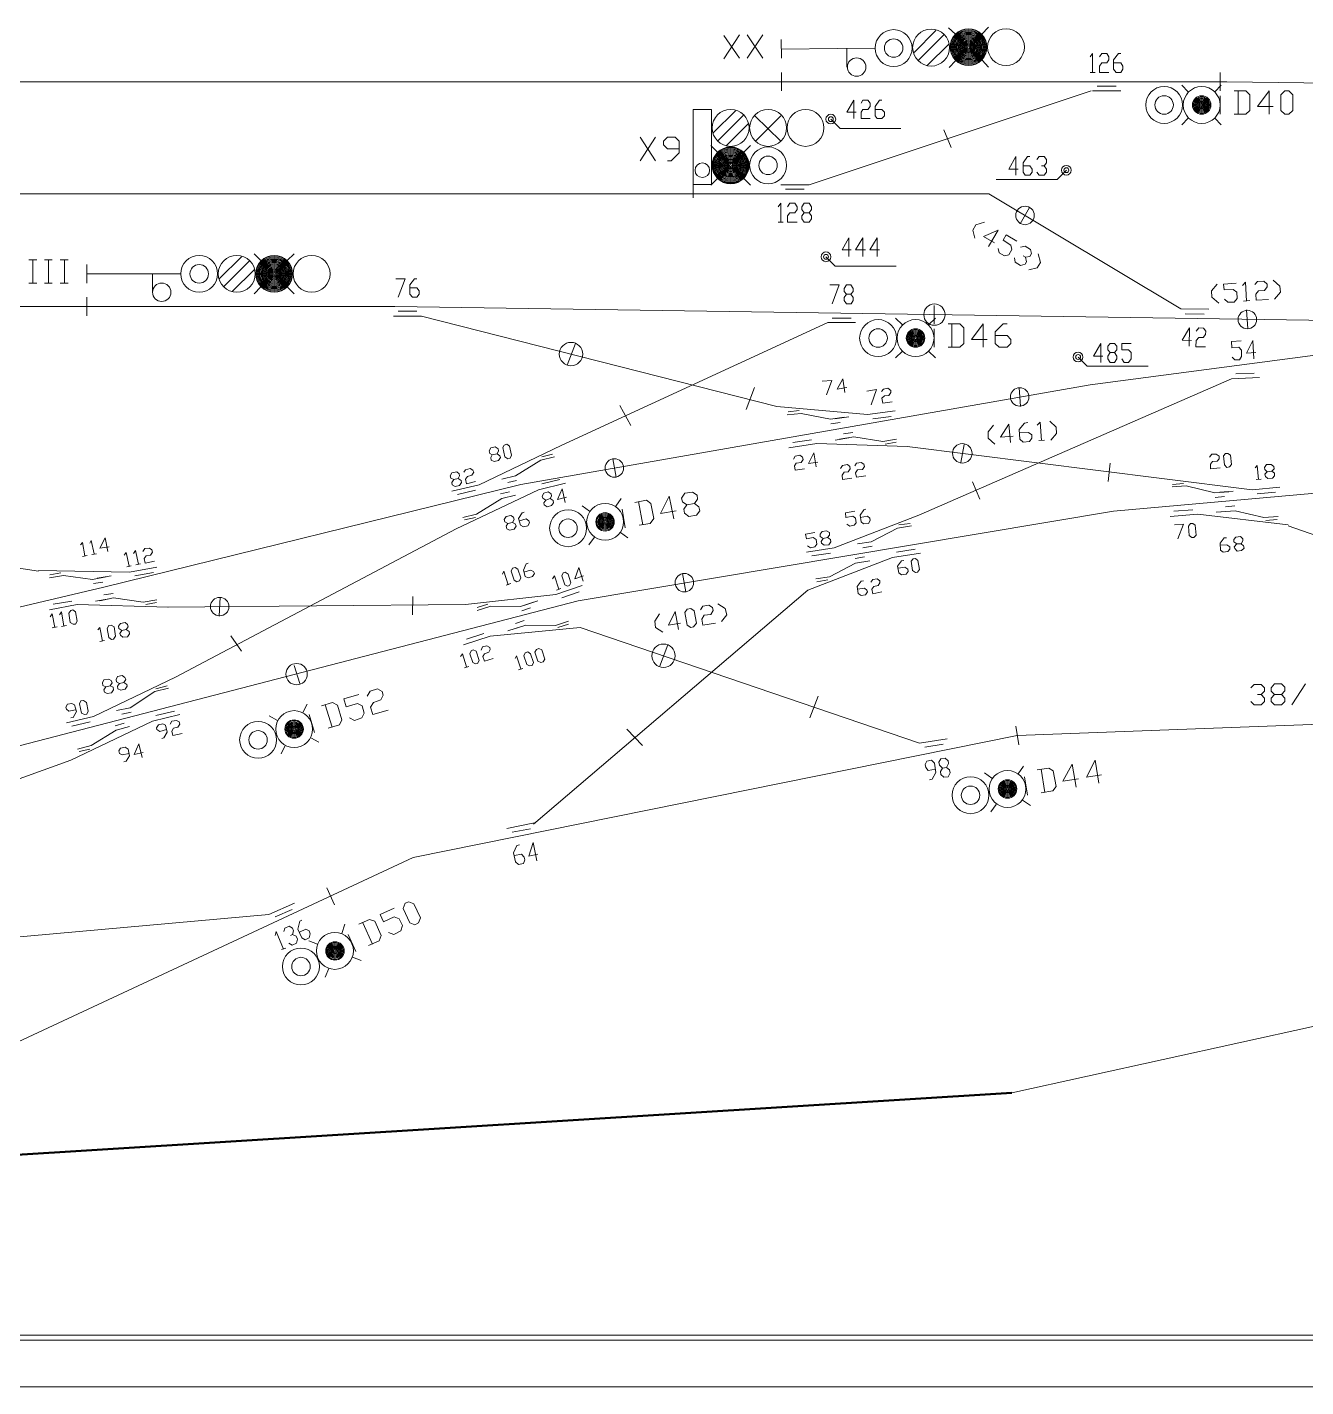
# Model space of a CAD drawing. Header units: millimetres. Extents: x 18 to 1853, y 466 to 763.
# Drawn here: x 994.3 to 1130.8, y 466.2 to 611.5 of the extents above; entities that cross this region are included whole.
import ezdxf

# ---------------------------------------------------------------- set-up
doc = ezdxf.new("R2010")
doc.units = ezdxf.units.MM
doc.header["$MEASUREMENT"] = 0
doc.layers.add('1', color=7, linetype='Continuous')

msp = doc.modelspace()

# ---------------------------------------------------------------- linework, layer by layer
at = {"color": 7, "lineweight": 50}
msp.add_line((1099.42, 497.59), (876.71, 483.73), dxfattribs=at)
at = {"color": 255, "linetype": 'Continuous', "lineweight": 0}
msp.add_line((18.35, 466.19), (1852.6, 466.19), dxfattribs=at)
for points in [[(1068.65, 608.07), (1070.31, 610.62)], [(1068.65, 610.57), (1070.31, 608.13)], [(1071.14, 608.13), (1072.81, 610.62)], [(1071.14, 610.62), (1072.81, 608.13)], [(1074.78, 610.15), (1074.83, 608.13)], [(1093.39, 610.72), (1092.66, 611.4)], [(1096.2, 610.72), (1096.92, 611.45)], [(1074.78, 609.11), (1080.81, 609.16)], [(1080.81, 609.16), (1084.81, 609.22)], [(1081.8, 609.22), (1081.8, 607.19)], [(1092.71, 607.14), (1093.39, 607.87)], [(1096.92, 607.19), (1096.25, 607.92)], [(1107.79, 608.28), (1108.04, 608.65), (1108.04, 606.62)], [(1108.77, 608.28), (1109.03, 608.65), (1109.55, 608.65), (1109.76, 608.28), (1109.76, 607.97), (1109.55, 607.66), (1109.03, 607.66), (1108.77, 607.29), (1108.77, 606.62), (1109.76, 606.62)], [(1110.28, 607.66), (1111.06, 607.66), (1111.27, 607.29), (1111.27, 606.98), (1111.06, 606.62), (1110.54, 606.62), (1110.28, 606.98), (1110.28, 607.97), (1110.8, 608.65), (1111.06, 608.65)], [(1074.83, 606.62), (1074.83, 604.64)], [(1107.79, 606.62), (1108.3, 606.62)], [(1121.66, 606.62), (1121.66, 606.62)], [(1121.66, 604.64), (1121.66, 606.62)], [(1041.73, 605.63), (1041.73, 605.63)], [(1074.83, 604.64), (1074.83, 604.64)], [(1107.89, 604.64), (1077.75, 594.61)], [(1108.04, 604.64), (1111.06, 604.64)], [(1117.56, 605.27), (1118.23, 604.54)], [(1121.77, 605.27), (1121.09, 604.54)], [(1123.17, 602.15), (1124.42, 602.15), (1124.83, 602.56), (1124.83, 604.23), (1124.42, 604.64), (1123.17, 604.64)], [(1123.58, 604.64), (1123.58, 602.15)], [(1127.33, 602.98), (1125.66, 602.98), (1126.91, 604.64), (1126.91, 602.15)], [(1128.57, 602.15), (1128.16, 602.56), (1128.16, 604.23), (1128.57, 604.64), (1128.99, 604.64), (1129.41, 604.23), (1129.41, 602.56), (1128.99, 602.15), (1128.57, 602.15)], [(1082.79, 602.36), (1081.8, 602.36), (1082.53, 603.66), (1082.53, 601.68)], [(1083.31, 603.34), (1083.51, 603.66), (1084.03, 603.66), (1084.29, 603.34), (1084.29, 602.98), (1084.03, 602.67), (1083.51, 602.67), (1083.31, 602.36), (1083.31, 601.68), (1084.29, 601.68)], [(1084.81, 602.67), (1085.54, 602.67), (1085.8, 602.36), (1085.8, 601.99), (1085.54, 601.68), (1085.02, 601.68), (1084.81, 601.99), (1084.81, 602.98), (1085.28, 603.66), (1085.54, 603.66)], [(1121.66, 604.12), (1121.66, 604.12)], [(1121.66, 602.15), (1121.66, 604.12)], [(1065.38, 594.66), (1065.38, 602.67)], [(1065.38, 602.67), (1067.35, 602.67)], [(1067.35, 602.67), (1067.35, 594.66)], [(1074.73, 599.29), (1071.98, 601.99)], [(1072.03, 599.29), (1074.73, 601.99)], [(1080.08, 601.63), (1081.07, 600.64)], [(1118.23, 601.73), (1117.56, 601.01)], [(1121.09, 601.73), (1121.77, 601.01)], [(1081.07, 600.64), (1087.57, 600.64)], [(1092.14, 600.49), (1092.92, 598.61)], [(1059.71, 597.16), (1061.37, 599.71)], [(1059.71, 599.71), (1061.37, 597.16)], [(1062.62, 597.16), (1063.04, 597.16), (1063.87, 598.04), (1063.87, 599.29), (1063.45, 599.71), (1062.62, 599.71), (1062.21, 599.29), (1062.21, 598.87), (1062.62, 598.46), (1063.87, 598.46)], [(1067.97, 598.09), (1067.25, 598.82)], [(1070.78, 598.09), (1071.51, 598.82)], [(1100.09, 596.28), (1099.11, 596.28), (1099.83, 597.63), (1099.83, 595.65)], [(1100.61, 596.64), (1101.34, 596.64), (1101.6, 596.28), (1101.6, 595.96), (1101.34, 595.65), (1100.82, 595.65), (1100.61, 595.96), (1100.61, 596.95), (1101.08, 597.63), (1101.34, 597.63)], [(1102.07, 597.32), (1102.33, 597.63), (1102.85, 597.63), (1103.11, 597.32), (1103.11, 596.95), (1102.85, 596.64), (1102.59, 596.64)], [(1102.85, 596.64), (1103.11, 596.28), (1103.11, 595.96), (1102.85, 595.65), (1102.33, 595.65), (1102.07, 595.96)], [(1105.24, 596.17), (1104.25, 595.18)], [(1065.38, 595.18), (1065.38, 593.21)], [(1067.35, 594.66), (1065.38, 594.66)], [(1067.25, 594.56), (1067.97, 595.29)], [(1071.51, 594.56), (1070.78, 595.29)], [(1077.75, 594.61), (1074.73, 594.61)], [(1104.25, 595.18), (1097.75, 595.18)], [(753.7, 593.63), (1096.97, 593.63)], [(1065.38, 593.21), (1065.38, 593.21)], [(1117.45, 581.36), (1096.97, 593.63)], [(1074.47, 592.27), (1074.73, 592.64), (1074.73, 590.61)], [(1075.46, 592.27), (1075.72, 592.64), (1076.24, 592.64), (1076.5, 592.27), (1076.5, 591.96), (1076.24, 591.6), (1075.72, 591.6), (1075.46, 591.29), (1075.46, 590.61), (1076.5, 590.61)], [(1077.23, 590.61), (1076.97, 590.97), (1076.97, 591.29), (1077.23, 591.6), (1077.75, 591.6), (1078.01, 591.96), (1078.01, 592.27), (1077.75, 592.64), (1077.23, 592.64), (1076.97, 592.27), (1076.97, 591.96), (1077.23, 591.6)], [(1077.75, 591.6), (1078.01, 591.29), (1078.01, 590.97), (1077.75, 590.61), (1077.23, 590.61)], [(1101.29, 592.17), (1100.3, 590.45)], [(1074.47, 590.61), (1074.99, 590.61)], [(1096.51, 590.61), (1095.57, 590.35), (1095.26, 589.78), (1095.47, 588.9)], [(1097.55, 588.43), (1096.4, 589.1), (1097.96, 589.78), (1096.92, 588.01)], [(1082.27, 587.65), (1081.28, 587.65), (1082.01, 588.95), (1082.01, 586.97)], [(1083.77, 587.65), (1082.73, 587.65), (1083.51, 588.95), (1083.51, 586.97)], [(1085.28, 587.65), (1084.24, 587.65), (1085.02, 588.95), (1085.02, 586.97)], [(1097.96, 587.8), (1098.07, 587.34), (1098.64, 587.02), (1099.11, 587.13), (1099.42, 587.7), (1099.31, 588.17), (1098.48, 588.69), (1098.79, 589.26), (1099.94, 588.58)], [(1019.22, 586.51), (1018.5, 587.23)], [(1022.03, 586.51), (1022.76, 587.23)], [(1079.56, 586.92), (1080.55, 585.93)], [(1100.87, 586.87), (1100.98, 586.4), (1100.82, 586.14), (1100.35, 585.99), (1099.78, 586.35), (1099.68, 586.82)], [(1100.35, 587.96), (1100.82, 588.06), (1101.39, 587.7), (1101.5, 587.28), (1101.34, 586.97), (1100.87, 586.87), (1100.61, 587.02)], [(1102.22, 587.23), (1102.48, 586.3), (1102.12, 585.73), (1101.24, 585.52)], [(994.43, 586.61), (995.27, 586.61)], [(994.85, 586.61), (994.85, 584.11)], [(996.1, 586.61), (996.93, 586.61)], [(996.51, 586.61), (996.51, 584.11)], [(997.76, 586.61), (998.64, 586.61)], [(998.23, 586.61), (998.23, 584.11)], [(1000.62, 586.09), (1000.62, 584.11)], [(1080.55, 585.93), (1087.05, 585.93)], [(994.43, 584.11), (995.27, 584.11)], [(996.1, 584.11), (996.93, 584.11)], [(997.76, 584.11), (998.64, 584.11)], [(1000.62, 585.1), (1006.6, 585.1)], [(1006.6, 585.1), (1010.6, 585.1)], [(1007.63, 585.1), (1007.63, 583.13)], [(1033.62, 584.58), (1034.61, 584.58), (1033.88, 582.61)], [(1035.13, 583.59), (1035.86, 583.59), (1036.12, 583.28), (1036.12, 582.92), (1035.86, 582.61), (1035.39, 582.61), (1035.13, 582.92), (1035.13, 583.91), (1035.6, 584.58), (1035.86, 584.58)], [(1121.35, 584.01), (1120.73, 583.28), (1120.78, 582.61), (1121.51, 581.98)], [(1122.13, 582.4), (1122.49, 582.09), (1123.17, 582.09), (1123.48, 582.45), (1123.43, 583.13), (1123.06, 583.44), (1122.08, 583.39), (1122.03, 584.01), (1123.38, 584.11)], [(1124.05, 583.85), (1124.36, 584.22), (1124.47, 582.19)], [(1125.35, 583.96), (1125.66, 584.27), (1126.34, 584.32), (1126.7, 584.01), (1126.7, 583.7), (1126.39, 583.33), (1125.77, 583.28), (1125.46, 582.92), (1125.51, 582.3), (1126.81, 582.35)], [(1127.33, 584.43), (1128.05, 583.8), (1128.11, 583.13), (1127.48, 582.4)], [(1000.62, 582.61), (1000.62, 580.63)], [(1018.5, 582.97), (1019.22, 583.7)], [(1022.76, 582.97), (1022.03, 583.7)], [(1079.98, 583.91), (1080.97, 583.91), (1080.24, 581.88)], [(1081.75, 581.88), (1081.49, 582.24), (1081.49, 582.56), (1081.75, 582.92), (1082.21, 582.92), (1082.47, 583.23), (1082.47, 583.54), (1082.21, 583.91), (1081.75, 583.91), (1081.49, 583.54), (1081.49, 583.23), (1081.75, 582.92)], [(1082.21, 582.92), (1082.47, 582.56), (1082.47, 582.24), (1082.27, 581.88), (1081.75, 581.88)], [(1033.52, 581.62), (1000.62, 581.62)], [(1150.19, 579.85), (1033.52, 581.62)], [(1091.1, 581.72), (1091.1, 581.72)], [(1091.1, 579.75), (1091.1, 581.72)], [(1120.47, 581.31), (1117.45, 581.36)], [(1124.16, 582.19), (1124.83, 582.24)], [(1124.47, 581.26), (1124.62, 579.23)], [(1000.62, 580.63), (1000.62, 580.63)], [(1033.36, 580.58), (1036.38, 580.58)], [(1074.32, 570.91), (1036.38, 580.58)], [(1079.77, 579.9), (1051.29, 566.76)], [(1079.77, 579.9), (1082.73, 579.9)], [(1087, 580.37), (1087.72, 579.64)], [(1091.26, 580.37), (1090.53, 579.64)], [(1092.61, 577.25), (1093.86, 577.25), (1094.27, 577.67), (1094.27, 579.33), (1093.86, 579.75), (1092.61, 579.75)], [(1093.02, 579.75), (1093.02, 577.25)], [(1096.77, 578.09), (1095.1, 578.09), (1096.35, 579.75), (1096.35, 577.25)], [(1097.65, 578.5), (1098.9, 578.5), (1099.31, 578.09), (1099.31, 577.67), (1098.9, 577.25), (1098.07, 577.25), (1097.65, 577.67), (1097.65, 578.92), (1098.48, 579.75), (1098.9, 579.75)], [(1091.1, 579.23), (1091.1, 579.23)], [(1091.1, 577.25), (1091.1, 579.23)], [(1118.6, 577.98), (1117.61, 578.03), (1118.39, 579.33), (1118.34, 577.36)], [(1119.11, 578.97), (1119.37, 579.33), (1119.89, 579.28), (1120.15, 578.97), (1120.1, 578.61), (1119.84, 578.29), (1119.37, 578.29), (1119.11, 577.98), (1119.06, 577.31), (1120.1, 577.31)], [(1051.92, 575.33), (1052.8, 577.67)], [(1087.72, 576.84), (1087, 576.11)], [(1090.53, 576.84), (1091.26, 576.11)], [(1109.14, 576.32), (1108.15, 576.32), (1108.93, 577.67), (1108.93, 575.64)], [(1109.92, 575.64), (1109.66, 576.01), (1109.66, 576.32), (1109.92, 576.68), (1110.38, 576.68), (1110.64, 576.99), (1110.64, 577.36), (1110.38, 577.67), (1109.92, 577.67), (1109.66, 577.36), (1109.66, 576.99), (1109.92, 576.68)], [(1111.16, 576.01), (1111.42, 575.64), (1111.89, 575.64), (1112.15, 576.01), (1112.15, 576.68), (1111.89, 576.99), (1111.16, 576.99), (1111.16, 577.67), (1112.15, 577.67)], [(1122.96, 576.21), (1123.22, 575.9), (1123.74, 575.9), (1123.95, 576.27), (1123.95, 576.94), (1123.64, 577.25), (1122.91, 577.2), (1122.86, 577.88), (1123.9, 577.93)], [(1125.46, 576.68), (1124.47, 576.63), (1125.14, 577.98), (1125.25, 576.01)], [(1106.49, 576.21), (1107.47, 575.23)], [(1110.38, 576.68), (1110.64, 576.32), (1110.64, 576.01), (1110.38, 575.64), (1109.92, 575.64)], [(1081.8, 572.94), (1080.76, 572.78), (1081.38, 573.88), (1081.59, 572.42)], [(1089.49, 559.32), (1122.86, 573.88)], [(1107.47, 575.23), (1113.97, 575.23)], [(1122.86, 573.88), (1125.87, 574.03)], [(1071.04, 570.6), (1071.92, 572.94)], [(1079.15, 573.62), (1080.19, 573.72), (1079.62, 572.16)], [(1083.93, 572.58), (1084.97, 572.73), (1084.4, 571.12)], [(1085.49, 572.52), (1085.7, 572.78), (1086.16, 572.89), (1086.48, 572.63), (1086.48, 572.42), (1086.27, 572.11), (1085.8, 572.06), (1085.54, 571.8), (1085.64, 571.28), (1086.63, 571.43)], [(1100.2, 572.94), (1100.35, 570.91)], [(1057.53, 571.02), (1058.72, 568.89)], [(1074.32, 570.91), (1083.98, 570.08)], [(1076.91, 570.19), (1075.41, 570.03)], [(1080.03, 569.56), (1076.91, 570.19)], [(1081.49, 569.77), (1080.03, 569.56)], [(1080.5, 569.61), (1082.01, 569.82)], [(1083.98, 570.08), (1086.94, 570.45)], [(1097.44, 568.94), (1096.87, 568.21), (1096.87, 567.54), (1097.6, 566.91)], [(1099.57, 567.74), (1098.22, 567.64), (1099.11, 569.04), (1099.26, 567.07)], [(1100.2, 568.11), (1101.18, 568.16), (1101.55, 567.9), (1101.55, 567.54), (1101.29, 567.17), (1100.61, 567.12), (1100.25, 567.43), (1100.2, 568.47), (1100.77, 569.15), (1101.13, 569.2)], [(1102.12, 568.94), (1102.43, 569.25), (1102.59, 567.28)], [(1103.47, 569.35), (1104.15, 568.73), (1104.2, 568.05), (1103.58, 567.33)], [(943.14, 521.64), (1053.11, 550.18), (1110.28, 559.74), (1191.38, 566.96)], [(1051.29, 566.76), (1042.51, 562.55)], [(1044.12, 565.04), (1043.81, 565.2), (1043.76, 565.46), (1043.91, 565.77), (1044.43, 565.87), (1044.59, 566.18), (1044.54, 566.39), (1044.22, 566.6), (1043.76, 566.5), (1043.6, 566.18), (1043.65, 565.92), (1043.91, 565.77)], [(1045.57, 565.35), (1045.26, 565.56), (1045.05, 566.55), (1045.21, 566.81), (1045.47, 566.91), (1045.78, 566.7), (1045.99, 565.72), (1045.83, 565.4), (1045.57, 565.35)], [(1078.58, 566.96), (1075.61, 566.5)], [(1088.24, 566.65), (1078.58, 566.96)], [(1082.01, 567.59), (1080.55, 567.33)], [(1081.02, 567.43), (1082.53, 567.69)], [(1082.53, 567.69), (1085.64, 567.17)], [(1085.64, 567.17), (1087.1, 567.43)], [(1088.24, 566.65), (1115.42, 563.22)], [(1094.32, 566.86), (1093.96, 564.94)], [(1102.28, 567.28), (1102.9, 567.33)], [(1044.43, 565.87), (1044.74, 565.66), (1044.79, 565.46), (1044.59, 565.14), (1044.12, 565.04)], [(1046.41, 563.53), (1049.11, 565.2)], [(1049.11, 565.2), (1050.56, 565.56)], [(1056.8, 565.35), (1056.8, 565.35)], [(1057.16, 563.38), (1056.8, 565.35)], [(1076.08, 565.3), (1076.29, 565.61), (1076.76, 565.72), (1077.07, 565.51), (1077.12, 565.25), (1076.91, 564.94), (1076.39, 564.88), (1076.19, 564.57), (1076.29, 564.11), (1077.28, 564.26)], [(1078.68, 564.99), (1077.69, 564.83), (1078.26, 565.98), (1078.52, 564.47)], [(1120.52, 565.51), (1120.78, 565.82), (1121.25, 565.82), (1121.56, 565.61), (1121.56, 565.35), (1121.35, 565.09), (1120.83, 565.04), (1120.62, 564.78), (1120.62, 564.26), (1121.66, 564.36)], [(1122.39, 564.42), (1122.13, 564.68), (1122.03, 565.66), (1122.23, 565.92), (1122.49, 565.92), (1122.75, 565.72), (1122.86, 564.73), (1122.65, 564.47), (1122.39, 564.42)], [(1039.96, 562.39), (1039.65, 562.55), (1039.6, 562.81), (1039.81, 563.12), (1040.27, 563.22), (1040.43, 563.53), (1040.38, 563.74), (1040.12, 563.95), (1039.6, 563.85), (1039.44, 563.53), (1039.49, 563.27), (1039.81, 563.12)], [(1040.9, 563.9), (1041.05, 564.16), (1041.57, 564.31), (1041.83, 564.11), (1041.94, 563.9), (1041.73, 563.59), (1041.26, 563.43), (1041.05, 563.17), (1041.16, 562.65), (1042.14, 562.91)], [(1081.12, 564.31), (1081.33, 564.62), (1081.85, 564.73), (1082.11, 564.52), (1082.16, 564.26), (1081.95, 563.95), (1081.49, 563.9), (1081.28, 563.59), (1081.33, 563.12), (1082.32, 563.27)], [(1082.63, 564.57), (1082.84, 564.88), (1083.31, 564.94), (1083.62, 564.78), (1083.67, 564.52), (1083.46, 564.21), (1082.94, 564.16), (1082.73, 563.85), (1082.84, 563.38), (1083.83, 563.53)], [(1109.92, 564.88), (1109.71, 562.91)], [(1125.4, 564.36), (1125.61, 564.62), (1125.77, 563.12)], [(1126.75, 563.22), (1126.49, 563.43), (1126.44, 563.69), (1126.7, 563.95), (1127.17, 564), (1127.43, 564.26), (1127.38, 564.52), (1127.12, 564.73), (1126.6, 564.73), (1126.39, 564.42), (1126.44, 564.21), (1126.7, 563.95)], [(1127.17, 564), (1127.48, 563.79), (1127.48, 563.53), (1127.27, 563.27), (1126.75, 563.22)], [(1042.51, 562.55), (1039.6, 561.87)], [(1040.27, 563.22), (1040.59, 563.01), (1040.64, 562.81), (1040.43, 562.49), (1039.96, 562.39)], [(1044.95, 563.17), (1046.41, 563.53)], [(1048.85, 562.03), (1051.76, 562.75)], [(1095.21, 562.86), (1095.99, 561.04)], [(1115.42, 563.22), (1125.09, 562.03)], [(1118.02, 562.44), (1116.52, 562.34)], [(1121.09, 561.71), (1118.02, 562.44)], [(1125.09, 562.03), (1128.05, 562.29)], [(1125.51, 563.12), (1126.03, 563.17)], [(1040.07, 557.87), (1048.85, 562.03)], [(1044.95, 561.09), (1042.25, 559.43)], [(1046.41, 561.45), (1044.95, 561.09)], [(1049.78, 560.21), (1049.47, 560.42), (1049.42, 560.62), (1049.63, 560.93), (1050.1, 561.09), (1050.25, 561.35), (1050.2, 561.61), (1049.89, 561.82), (1049.42, 561.66), (1049.26, 561.35), (1049.32, 561.14), (1049.63, 560.93)], [(1050.1, 561.09), (1050.41, 560.88), (1050.46, 560.62), (1050.25, 560.36), (1049.78, 560.21)], [(1051.86, 561.25), (1050.88, 560.99), (1051.4, 562.13), (1051.71, 560.67)], [(1057.68, 561.09), (1057.11, 560.26)], [(1059.61, 558.23), (1060.8, 558.44), (1061.17, 558.96), (1060.85, 560.57), (1060.39, 560.93), (1059.14, 560.67)], [(1059.55, 560.78), (1060.02, 558.28)], [(1063.56, 559.79), (1061.89, 559.48), (1062.83, 561.35), (1063.3, 558.91)], [(1064.91, 559.17), (1064.44, 559.53), (1064.39, 559.95), (1064.7, 560.42), (1065.53, 560.57), (1065.84, 561.04), (1065.79, 561.45), (1065.32, 561.77), (1064.49, 561.66), (1064.13, 561.14), (1064.23, 560.73), (1064.7, 560.42)], [(1122.6, 561.82), (1121.09, 561.71)], [(1121.61, 561.77), (1123.06, 561.87)], [(1042.25, 559.43), (1040.79, 559.06)], [(1045.78, 557.71), (1045.47, 557.87), (1045.42, 558.13), (1045.57, 558.44), (1046.09, 558.54), (1046.25, 558.86), (1046.2, 559.12), (1045.89, 559.27), (1045.42, 559.17), (1045.21, 558.86), (1045.26, 558.6), (1045.57, 558.44)], [(1046.82, 558.7), (1047.55, 558.91), (1047.81, 558.7), (1047.91, 558.49), (1047.71, 558.18), (1047.24, 558.08), (1046.93, 558.23), (1046.72, 558.96), (1047.13, 559.58), (1047.34, 559.64)], [(1053.53, 560.31), (1054.31, 559.74)], [(1057.79, 559.95), (1057.79, 559.95)], [(1058.1, 557.97), (1057.79, 559.95)], [(1065.53, 560.57), (1066, 560.21), (1066.1, 559.79), (1065.74, 559.32), (1064.91, 559.17)], [(1089.49, 559.32), (1080.45, 555.84)], [(1081.8, 558.34), (1082.11, 558.13), (1082.58, 558.23), (1082.79, 558.49), (1082.73, 559.01), (1082.42, 559.22), (1081.7, 559.06), (1081.64, 559.58), (1082.63, 559.74)], [(1083.2, 559.06), (1083.98, 559.22), (1084.24, 559.01), (1084.29, 558.75), (1084.09, 558.44), (1083.57, 558.39), (1083.31, 558.6), (1083.2, 559.32), (1083.62, 559.9), (1083.83, 559.95)], [(1119.27, 559.43), (1116.31, 559.17)], [(1128.94, 558.28), (1119.27, 559.43)], [(1122.75, 559.74), (1121.25, 559.64)], [(1121.77, 559.69), (1123.27, 559.79)], [(1123.27, 559.79), (1126.34, 559.06)], [(1040.07, 557.87), (1010.08, 542.02)], [(1046.09, 558.54), (1046.35, 558.39), (1046.46, 558.13), (1046.25, 557.82), (1045.78, 557.71)], [(1084.4, 556.47), (1087.2, 557.92)], [(1087.2, 557.92), (1088.71, 558.18)], [(1116.78, 558.28), (1117.76, 558.34), (1117.14, 556.78)], [(1118.65, 556.93), (1118.34, 557.14), (1118.28, 558.13), (1118.49, 558.44), (1118.75, 558.44), (1119.01, 558.23), (1119.11, 557.19), (1118.86, 556.93), (1118.65, 556.93)], [(1126.34, 559.06), (1127.85, 559.17)], [(1128.94, 558.18), (1144.11, 552.88)], [(995.47, 553.35), (967.36, 557.61)], [(999.94, 556.15), (1000.15, 556.41), (1000.41, 554.96)], [(1000.93, 556.31), (1001.09, 556.62), (1001.4, 555.17)], [(1003.01, 555.95), (1002.02, 555.79), (1002.59, 556.88), (1002.85, 555.43)], [(1054.83, 556.98), (1054.25, 556.15)], [(1057.63, 557.45), (1058.41, 556.88)], [(1077.59, 556.05), (1077.9, 555.84), (1078.37, 555.95), (1078.58, 556.21), (1078.52, 556.72), (1078.21, 556.93), (1077.49, 556.78), (1077.38, 557.3), (1078.37, 557.45)], [(1079.36, 556.1), (1079.1, 556.31), (1079.04, 556.52), (1079.25, 556.83), (1079.72, 556.93), (1079.93, 557.19), (1079.93, 557.45), (1079.62, 557.66), (1079.15, 557.56), (1078.94, 557.3), (1078.94, 557.04), (1079.25, 556.83)], [(1079.72, 556.93), (1080.03, 556.72), (1080.08, 556.47), (1079.88, 556.15), (1079.36, 556.1)], [(1082.94, 556.26), (1084.4, 556.47)], [(1121.66, 556.1), (1122.39, 556.15), (1122.7, 555.95), (1122.7, 555.69), (1122.49, 555.43), (1121.97, 555.37), (1121.71, 555.58), (1121.66, 556.31), (1122.08, 556.88), (1122.34, 556.88)], [(1123.48, 555.48), (1123.22, 555.74), (1123.17, 555.95), (1123.43, 556.26), (1123.9, 556.26), (1124.1, 556.57), (1124.1, 556.78), (1123.84, 557.04), (1123.32, 556.98), (1123.12, 556.72), (1123.12, 556.47), (1123.43, 556.26)], [(1000.15, 554.91), (1000.67, 555.01)], [(1001.14, 555.11), (1001.66, 555.17)], [(1004.62, 555.06), (1004.83, 555.32), (1005.14, 553.87)], [(1005.61, 555.22), (1005.82, 555.53), (1006.13, 554.07)], [(1006.6, 555.43), (1006.8, 555.74), (1007.32, 555.79), (1007.58, 555.63), (1007.63, 555.37), (1007.43, 555.06), (1006.96, 554.96), (1006.75, 554.7), (1006.86, 554.18), (1007.84, 554.39)], [(1080.45, 555.84), (1077.49, 555.37)], [(1086.68, 554.8), (1089.65, 555.27)], [(1123.9, 556.26), (1124.16, 556.05), (1124.21, 555.79), (1123.95, 555.53), (1123.48, 555.48)], [(1004.88, 553.81), (1005.35, 553.92)], [(1005.19, 553.24), (1008.1, 553.76)], [(1005.87, 554.02), (1006.34, 554.13)], [(1046.56, 552.2), (1046.25, 552.36), (1045.94, 553.35), (1046.09, 553.66), (1046.35, 553.71), (1046.67, 553.55), (1046.98, 552.62), (1046.82, 552.31), (1046.56, 552.2)], [(1047.29, 553.24), (1048.02, 553.45), (1048.33, 553.29), (1048.43, 553.09), (1048.23, 552.78), (1047.76, 552.62), (1047.45, 552.78), (1047.24, 553.45), (1047.55, 554.13), (1047.76, 554.18)], [(1053.68, 552.83), (1052.75, 552.52), (1053.16, 553.71), (1053.63, 552.26)], [(1077.64, 551.32), (1086.68, 554.8)], [(1082.73, 554.18), (1079.93, 552.72)], [(1084.24, 554.44), (1082.73, 554.18)], [(1087.26, 553.66), (1087.98, 553.76), (1088.3, 553.55), (1088.35, 553.29), (1088.14, 553.03), (1087.62, 552.93), (1087.36, 553.14), (1087.2, 553.87), (1087.62, 554.44), (1087.88, 554.49)], [(1089.13, 553.19), (1088.82, 553.4), (1088.66, 554.39), (1088.87, 554.65), (1089.13, 554.7), (1089.39, 554.49), (1089.54, 553.5), (1089.33, 553.24), (1089.13, 553.19)], [(995.47, 553.4), (1005.19, 553.24)], [(998.12, 552.88), (996.62, 552.62)], [(1001.24, 552.46), (998.12, 552.88)], [(1002.7, 552.72), (1001.24, 552.46)], [(1001.71, 552.57), (1003.22, 552.83)], [(1045, 553.03), (1045.16, 553.35), (1045.63, 551.89)], [(1045.42, 551.84), (1045.89, 552)], [(1050.36, 552.52), (1050.56, 552.83), (1051.03, 551.42)], [(1051.97, 551.74), (1051.66, 551.89), (1051.34, 552.83), (1051.5, 553.14), (1051.71, 553.24), (1052.02, 553.03), (1052.33, 552.1), (1052.17, 551.79), (1051.97, 551.74)], [(1064.23, 553.09), (1064.6, 551.11)], [(1079.93, 552.72), (1078.47, 552.52)], [(1082.94, 551.42), (1083.67, 551.53), (1083.93, 551.32), (1083.98, 551.11), (1083.77, 550.8), (1083.31, 550.75), (1082.99, 550.96), (1082.89, 551.68), (1083.31, 552.26), (1083.57, 552.31)], [(1084.35, 552.15), (1084.55, 552.46), (1085.02, 552.52), (1085.33, 552.31), (1085.33, 552.1), (1085.13, 551.79), (1084.66, 551.68), (1084.45, 551.42), (1084.55, 550.9), (1085.54, 551.11)], [(1035.44, 550.64), (1035.39, 548.67)], [(1041.05, 549.76), (1050.72, 550.85)], [(1048.33, 526.32), (1077.64, 551.32)], [(1050.72, 550.85), (1053.53, 551.79)], [(1050.77, 551.32), (1051.24, 551.48)], [(999.58, 549.76), (996.62, 549.19)], [(999.16, 547.68), (998.85, 547.84), (998.7, 548.83), (998.9, 549.14), (999.11, 549.19), (999.42, 548.98), (999.58, 547.99), (999.42, 547.68), (999.16, 547.68)], [(1009.3, 549.5), (999.58, 549.76)], [(1003.01, 550.38), (1001.55, 550.12)], [(1002.02, 550.18), (1003.48, 550.49)], [(1003.48, 550.49), (1006.65, 550.02)], [(1006.65, 550.02), (1008.1, 550.28)], [(1009.25, 549.5), (1041.05, 549.76)], [(1014.86, 550.54), (1014.76, 548.51)], [(1043.76, 549.6), (1042.3, 549.14)], [(1046.93, 549.55), (1043.76, 549.6)], [(1048.33, 550.02), (1046.93, 549.55)], [(1047.39, 549.71), (1048.8, 550.18)], [(1065.12, 547.32), (1064.75, 547.58), (1064.49, 548.93), (1064.75, 549.29), (1065.12, 549.34), (1065.48, 549.09), (1065.74, 547.79), (1065.43, 547.37), (1065.12, 547.32)], [(1066.16, 549.19), (1066.42, 549.6), (1067.04, 549.71), (1067.45, 549.45), (1067.51, 549.14), (1067.25, 548.72), (1066.57, 548.62), (1066.31, 548.2), (1066.42, 547.58), (1067.77, 547.79)], [(1068.03, 549.86), (1068.81, 549.34), (1068.96, 548.67), (1068.39, 547.94)], [(996.72, 548.46), (996.93, 548.77), (997.19, 547.32)], [(997.71, 548.67), (997.92, 548.98), (998.18, 547.47)], [(1004.46, 546.28), (1004.2, 546.49), (1004.15, 546.69), (1004.36, 547.01), (1004.83, 547.11), (1005.04, 547.37), (1004.98, 547.63), (1004.72, 547.84), (1004.2, 547.73), (1004, 547.47), (1004.05, 547.21), (1004.36, 547.01)], [(1050.67, 547.53), (1052.07, 547.99)], [(1061.79, 548.77), (1061.27, 547.99), (1061.37, 547.32), (1062.15, 546.8)], [(1064.02, 547.79), (1062.73, 547.58), (1063.45, 549.03), (1063.82, 547.11)], [(996.93, 547.27), (997.45, 547.37)], [(997.92, 547.42), (998.44, 547.53)], [(1001.81, 547.06), (1002.02, 547.32), (1002.28, 545.86)], [(1003.27, 546.02), (1002.96, 546.23), (1002.8, 547.21), (1002.96, 547.53), (1003.22, 547.58), (1003.53, 547.37), (1003.68, 546.38), (1003.48, 546.07), (1003.27, 546.02)], [(1004.83, 547.11), (1005.14, 546.9), (1005.19, 546.64), (1004.98, 546.33), (1004.46, 546.28)], [(1016, 546.43), (1017.15, 544.77)], [(1043.7, 546.38), (1040.84, 545.45)], [(1053.32, 547.32), (1043.7, 546.38)], [(1047.03, 547.42), (1045.57, 546.95)], [(1046.04, 547.11), (1047.5, 547.58)], [(1047.5, 547.58), (1050.67, 547.53)], [(1053.32, 547.32), (1089.54, 534.95)], [(1002.02, 545.81), (1002.49, 545.91)], [(1042.14, 543.42), (1041.83, 543.58), (1041.52, 544.51), (1041.68, 544.82), (1041.88, 544.93), (1042.2, 544.77), (1042.51, 543.78), (1042.35, 543.47), (1042.14, 543.42)], [(1042.72, 544.88), (1042.87, 545.24), (1043.34, 545.34), (1043.65, 545.19), (1043.7, 544.98), (1043.55, 544.67), (1043.08, 544.51), (1042.92, 544.2), (1043.08, 543.73), (1044.02, 543.99)], [(1049.11, 543.58), (1048.8, 543.73), (1048.48, 544.67), (1048.64, 544.98), (1048.9, 545.08), (1049.21, 544.93), (1049.52, 543.94), (1049.37, 543.63), (1049.11, 543.58)], [(1061.79, 543.11), (1062.67, 545.45)], [(1040.53, 544.2), (1040.74, 544.51), (1041.16, 543.11)], [(1046.35, 543.99), (1046.51, 544.3), (1046.98, 542.9)], [(1047.91, 543.21), (1047.6, 543.37), (1047.29, 544.3), (1047.45, 544.62), (1047.71, 544.72), (1048.02, 544.51), (1048.33, 543.58), (1048.17, 543.26), (1047.91, 543.21)], [(1010.08, 542.02), (1001.35, 537.81)], [(1004.26, 540.61), (1003.94, 540.77), (1003.89, 541.03), (1004.1, 541.34), (1004.57, 541.45), (1004.78, 541.76), (1004.67, 541.96), (1004.41, 542.17), (1003.89, 542.07), (1003.74, 541.76), (1003.79, 541.5), (1004.1, 541.34)], [(1022.76, 543.26), (1022.76, 543.26)], [(1023.38, 541.34), (1022.76, 543.26)], [(1040.95, 543), (1041.42, 543.16)], [(1046.72, 542.8), (1047.19, 542.95)], [(1002.8, 540.25), (1002.49, 540.41), (1002.44, 540.67), (1002.65, 540.98), (1003.11, 541.08), (1003.32, 541.39), (1003.22, 541.65), (1002.96, 541.81), (1002.44, 541.71), (1002.28, 541.39), (1002.33, 541.13), (1002.65, 540.98)], [(1003.11, 541.08), (1003.43, 540.93), (1003.48, 540.67), (1003.27, 540.35), (1002.8, 540.25)], [(1004.57, 541.45), (1004.88, 541.24), (1004.93, 541.03), (1004.72, 540.72), (1004.26, 540.61)], [(1005.24, 538.74), (1007.89, 540.46)], [(1007.89, 540.46), (1009.35, 540.82)], [(1030.55, 539.99), (1030.87, 540.51), (1031.65, 540.77), (1032.17, 540.46), (1032.27, 540.09), (1032.01, 539.57), (1031.23, 539.31), (1030.92, 538.79), (1031.18, 538.02), (1032.79, 538.48)], [(1124.94, 540.87), (1125.3, 541.24), (1126.03, 541.24), (1126.39, 540.87), (1126.39, 540.51), (1126.03, 540.15), (1125.66, 540.15)], [(1127.48, 539.05), (1127.12, 539.42), (1127.12, 539.78), (1127.48, 540.15), (1128.21, 540.15), (1128.57, 540.56), (1128.57, 540.93), (1128.21, 541.29), (1127.48, 541.29), (1127.12, 540.87), (1127.12, 540.51), (1127.48, 540.15)], [(1129.3, 539.05), (1130.76, 541.29)], [(998.9, 537.65), (999.16, 537.7), (999.53, 538.33), (999.32, 539.05), (999.01, 539.21), (998.54, 539.11), (998.38, 538.79), (998.44, 538.59), (998.7, 538.38), (999.42, 538.53)], [(1000.36, 538.02), (1000.05, 538.17), (999.84, 539.16), (999.99, 539.47), (1000.25, 539.52), (1000.57, 539.31), (1000.77, 538.38), (1000.62, 538.07), (1000.36, 538.02)], [(1024.16, 539.11), (1023.69, 538.22)], [(1026.4, 536.56), (1027.59, 536.92), (1027.85, 537.44), (1027.38, 539), (1026.86, 539.31), (1025.67, 538.95)], [(1026.08, 539.05), (1026.81, 536.66)], [(1028.68, 537.65), (1029.2, 537.39), (1029.98, 537.65), (1030.24, 538.17), (1030.03, 538.95), (1029.52, 539.21), (1028.32, 538.85), (1028.06, 539.68), (1029.67, 540.15)], [(1077.85, 537.65), (1078.73, 539.99)], [(1099.99, 535.78), (1196.24, 539.37)], [(1126.03, 540.15), (1126.39, 539.78), (1126.39, 539.42), (1126.03, 539.05), (1125.3, 539.05), (1124.94, 539.42)], [(1128.21, 540.15), (1128.57, 539.78), (1128.57, 539.42), (1128.21, 539.05), (1127.48, 539.05)], [(1001.35, 537.81), (998.44, 537.13)], [(1003.79, 538.43), (1005.24, 538.74)], [(1007.63, 537.29), (1010.55, 538.02)], [(1020.11, 537.86), (1020.99, 537.39)], [(1024.37, 538.02), (1024.37, 538.02)], [(1024.94, 536.09), (1024.37, 538.02)], [(998.9, 533.13), (1007.63, 537.29)], [(1003.74, 536.35), (1001.09, 534.69)], [(1005.19, 536.72), (1003.74, 536.35)], [(1008.62, 535.47), (1008.83, 535.52), (1009.19, 536.14), (1009.04, 536.87), (1008.73, 537.03), (1008.26, 536.92), (1008.05, 536.61), (1008.1, 536.4), (1008.41, 536.2), (1009.14, 536.4)], [(1009.51, 536.98), (1009.71, 537.29), (1010.18, 537.39), (1010.49, 537.24), (1010.55, 536.98), (1010.34, 536.66), (1009.87, 536.56), (1009.71, 536.25), (1009.82, 535.78), (1010.81, 535.99)], [(1058.31, 536.46), (1059.97, 534.69)], [(1099.83, 536.77), (1099.83, 536.77)], [(1100.15, 534.79), (1099.83, 536.77)], [(1099.99, 535.78), (1035.49, 522.74), (981.49, 497.58)], [(1001.09, 534.69), (999.63, 534.33)], [(1006.65, 533.96), (1005.66, 533.75), (1006.18, 534.9), (1006.54, 533.44)], [(1021.82, 534.69), (1021.36, 533.81)], [(1024.53, 535.52), (1025.41, 535.05)], [(1092.51, 535.42), (1089.54, 534.95)], [(998.9, 533.13), (936.64, 510.63)], [(1004.57, 532.97), (1004.83, 533.03), (1005.19, 533.6), (1005.04, 534.33), (1004.72, 534.53), (1004.2, 534.43), (1004.05, 534.12), (1004.1, 533.86), (1004.41, 533.7), (1005.14, 533.86)], [(1090.63, 531.05), (1090.89, 531.1), (1091.31, 531.83), (1091.15, 532.82), (1090.84, 533.13), (1090.32, 533.03), (1090.17, 532.66), (1090.22, 532.35), (1090.48, 532.04), (1091.26, 532.19)], [(1092.14, 531.31), (1091.83, 531.62), (1091.78, 531.93), (1091.99, 532.3), (1092.45, 532.35), (1092.66, 532.77), (1092.61, 533.08), (1092.3, 533.34), (1091.83, 533.29), (1091.62, 532.92), (1091.67, 532.61), (1091.99, 532.3)], [(1108.98, 531.57), (1107.37, 531.31), (1108.3, 533.13), (1108.72, 530.69)], [(1092.45, 532.35), (1092.77, 532.09), (1092.82, 531.78), (1092.61, 531.36), (1092.14, 531.31)], [(1096.51, 531.78), (1097.29, 531.21)], [(1100.66, 532.51), (1100.09, 531.67)], [(1102.54, 529.65), (1103.78, 529.86), (1104.15, 530.32), (1103.84, 531.99), (1103.37, 532.3), (1102.12, 532.09)], [(1102.54, 532.19), (1102.95, 529.7)], [(1106.54, 531.15), (1104.87, 530.89), (1105.86, 532.71), (1106.28, 530.27)], [(1100.77, 531.36), (1100.77, 531.36)], [(1101.08, 529.39), (1100.77, 531.36)], [(1100.56, 528.87), (1101.39, 528.3)], [(1097.75, 528.4), (1097.18, 527.62)], [(1099.42, 497.59), (1236.78, 527.88)], [(1048.43, 526.43), (1045.47, 525.85)], [(1046.3, 522.94), (1047.03, 523.1), (1047.34, 522.79), (1047.39, 522.48), (1047.24, 522.11), (1046.72, 522.01), (1046.41, 522.27), (1046.2, 523.25), (1046.56, 524.03), (1046.82, 524.09)], [(1048.8, 523.1), (1047.81, 522.89), (1048.28, 524.35), (1048.69, 522.37)], [(1026.24, 519.51), (1026.24, 519.51)], [(1027.07, 517.69), (1026.24, 519.51)], [(1022.81, 517.85), (1020.06, 516.65)], [(1032.84, 514.73), (1033.41, 514.52), (1034.14, 514.89), (1034.35, 515.46), (1033.98, 516.19), (1033.46, 516.39), (1032.32, 515.87), (1031.96, 516.65), (1033.46, 517.33)], [(1035.65, 515.56), (1035.13, 515.77), (1034.4, 517.28), (1034.61, 517.85), (1035.02, 518.01), (1035.54, 517.8), (1036.27, 516.29), (1036.06, 515.77), (1035.65, 515.56)], [(940.59, 509.53), (1020.06, 516.65)], [(1023.33, 514.78), (1024.01, 515.1), (1024.37, 514.89), (1024.47, 514.58), (1024.37, 514.16), (1023.95, 513.95), (1023.59, 514.16), (1023.17, 515.1), (1023.38, 515.93), (1023.59, 516.03)], [(1030.71, 513.33), (1031.85, 513.85), (1032.06, 514.42), (1031.39, 515.93), (1030.81, 516.13), (1029.67, 515.62)], [(1030.09, 515.77), (1031.13, 513.48)], [(1020.73, 514.42), (1020.84, 514.84), (1021.62, 512.96)], [(1021.67, 514.84), (1021.77, 515.2), (1022.24, 515.41), (1022.6, 515.2), (1022.71, 514.89), (1022.6, 514.52), (1022.39, 514.42)], [(1022.6, 514.52), (1022.97, 514.32), (1023.12, 514), (1023.02, 513.59), (1022.55, 513.38), (1022.19, 513.59)], [(1028.16, 515.62), (1027.85, 514.63)], [(1028.53, 514.52), (1028.53, 514.52)], [(1029.36, 512.7), (1028.53, 514.52)], [(1021.41, 512.91), (1021.88, 513.07)], [(1024.32, 513.85), (1025.25, 513.48)], [(1029, 512.08), (1029.93, 511.72)], [(1026.45, 510.89), (1026.08, 509.95)]]:
    msp.add_lwpolyline(points, dxfattribs=at)
at = {"color": 50, "linetype": 'Continuous', "lineweight": 0}
for points in [[(1088.97, 608.75), (1091.31, 611.09)], [(1089.39, 607.87), (1092.19, 610.67)], [(1090.37, 607.35), (1092.71, 609.68)], [(1067.51, 600.17), (1069.9, 602.51)], [(1067.97, 599.29), (1070.78, 602.1)], [(1068.91, 598.77), (1071.25, 601.11)], [(1014.76, 584.58), (1017.15, 586.92)], [(1015.22, 583.7), (1018.03, 586.51)], [(1016.16, 583.23), (1018.5, 585.52)]]:
    msp.add_lwpolyline(points, dxfattribs=at)
at = {"color": 10, "linetype": 'Continuous', "lineweight": 0}
for points in [[(753.7, 605.63), (1041.73, 605.63)], [(1041.73, 605.63), (1122.39, 605.63)], [(1122.39, 605.63), (1171.76, 604.96)], [(1046.98, 562.6), (1107.79, 573.25), (1228.78, 589.21), (1340.88, 591.18), (1426.06, 592.22)], [(761.03, 581.62), (1000.62, 581.62)], [(1002.44, 551.63), (1046.98, 562.6)], [(926.3, 533.65), (1002.44, 551.63)]]:
    msp.add_lwpolyline(points, dxfattribs=at)
at = {"color": 255, "linetype": 'Continuous', "lineweight": 0}
for centre, radius in [((1086.79, 609.22), 1.97), ((1086.79, 609.22), 0.987), ((1082.84, 607.19), 0.987), ((1115.68, 603.14), 1.97), ((1119.69, 603.14), 1.97), ((1115.68, 603.14), 0.987), ((1073.38, 600.69), 1.97), ((1073.38, 596.69), 1.97), ((1073.38, 596.69), 0.987), ((1066.36, 596.17), 0.78), ((1100.82, 591.34), 0.987), ((1012.62, 585.1), 1.97), ((1012.62, 585.1), 0.987), ((1008.62, 583.13), 0.987), ((1091.15, 580.74), 1.14), ((1124.57, 580.22), 0.987), ((1085.13, 578.24), 1.97), ((1089.13, 578.24), 1.97), ((1085.13, 578.24), 0.987), ((1052.33, 576.53), 1.25), ((1100.25, 571.95), 0.987), ((1094.12, 565.92), 1.04), ((1056.96, 564.36), 0.987), ((1052.02, 557.92), 1.97), ((1055.97, 558.6), 1.97), ((1052.02, 557.92), 0.987), ((1064.44, 552.1), 0.987), ((1014.81, 549.55), 0.987), ((1062.21, 544.3), 1.25), ((1023.02, 542.33), 1.14), ((1022.76, 536.46), 1.97), ((1018.91, 535.31), 1.97), ((1018.91, 535.31), 0.987), ((1098.95, 530.06), 1.97), ((1095, 529.39), 1.97), ((1095, 529.39), 0.987), ((1027.12, 512.76), 1.97), ((1023.49, 511.09), 1.97), ((1023.49, 511.09), 0.987)]:
    msp.add_circle(centre, radius, dxfattribs=at)
at = {"color": 50, "linetype": 'Continuous', "lineweight": 0}
for centre in [(1090.79, 609.27), (1069.38, 600.69), (1016.63, 585.1)]:
    msp.add_circle(centre, 1.97, dxfattribs=at)
at = {"color": 10, "linetype": 'Continuous', "lineweight": 0}
for centre, radius in [((1094.79, 609.32), 1.97), ((1094.79, 609.32), 1.92), ((1094.79, 609.32), 1.82), ((1094.79, 609.32), 1.72), ((1094.79, 609.32), 1.61), ((1094.79, 609.32), 1.51), ((1094.79, 609.32), 1.4), ((1094.79, 609.32), 1.3), ((1094.79, 609.32), 1.2), ((1094.79, 609.32), 1.09), ((1094.79, 609.32), 0.987), ((1094.79, 609.32), 0.884), ((1094.79, 609.32), 0.78), ((1094.79, 609.32), 0.676), ((1094.79, 609.32), 0.624), ((1094.79, 609.32), 0.52), ((1094.79, 609.32), 0.416), ((1094.79, 609.32), 0.312), ((1094.79, 609.32), 0.208), ((1094.79, 609.32), 0.104), ((1069.38, 596.69), 1.97), ((1069.38, 596.69), 1.92), ((1069.38, 596.69), 1.82), ((1069.38, 596.69), 1.72), ((1069.38, 596.69), 1.61), ((1069.38, 596.69), 1.51), ((1069.38, 596.69), 1.4), ((1069.38, 596.69), 1.3), ((1069.38, 596.69), 1.2), ((1069.38, 596.69), 1.09), ((1069.38, 596.69), 0.987), ((1069.38, 596.69), 0.884), ((1069.38, 596.69), 0.78), ((1069.38, 596.69), 0.676), ((1069.38, 596.69), 0.624), ((1069.38, 596.69), 0.52), ((1069.38, 596.69), 0.416), ((1069.38, 596.69), 0.312), ((1069.38, 596.69), 0.208), ((1069.38, 596.69), 0.104), ((1020.63, 585.1), 1.97), ((1020.63, 585.1), 1.92), ((1020.63, 585.1), 1.82), ((1020.63, 585.1), 1.72), ((1020.63, 585.1), 1.61), ((1020.63, 585.1), 1.51), ((1020.63, 585.1), 1.4), ((1020.63, 585.1), 1.3), ((1020.63, 585.1), 1.2), ((1020.63, 585.1), 1.09), ((1020.63, 585.1), 0.987), ((1020.63, 585.1), 0.884), ((1020.63, 585.1), 0.78), ((1020.63, 585.1), 0.676), ((1020.63, 585.1), 0.624), ((1020.63, 585.1), 0.52), ((1020.63, 585.1), 0.416), ((1020.63, 585.1), 0.312), ((1020.63, 585.1), 0.208), ((1020.63, 585.1), 0.104)]:
    msp.add_circle(centre, radius, dxfattribs=at)
at = {"color": 90, "linetype": 'Continuous', "lineweight": 0}
for centre in [(1098.79, 609.32), (1077.38, 600.69), (1024.63, 585.1)]:
    msp.add_circle(centre, 1.97, dxfattribs=at)
at = {"color": 170, "linetype": 'Continuous', "lineweight": 0}
for centre, radius in [((1119.69, 603.14), 0.987), ((1119.69, 603.14), 0.884), ((1119.69, 603.14), 0.78), ((1119.69, 603.14), 0.676), ((1119.69, 603.14), 0.624), ((1119.69, 603.14), 0.52), ((1119.69, 603.14), 0.416), ((1119.69, 603.14), 0.312), ((1119.69, 603.14), 0.208), ((1119.69, 603.14), 0.104), ((1089.13, 578.24), 0.987), ((1089.13, 578.24), 0.884), ((1089.13, 578.24), 0.78), ((1089.13, 578.24), 0.676), ((1089.13, 578.24), 0.624), ((1089.13, 578.24), 0.52), ((1089.13, 578.24), 0.416), ((1089.13, 578.24), 0.312), ((1089.13, 578.24), 0.208), ((1089.13, 578.24), 0.104), ((1055.97, 558.6), 0.987), ((1055.97, 558.6), 0.884), ((1055.97, 558.6), 0.78), ((1055.97, 558.6), 0.676), ((1055.97, 558.6), 0.624), ((1055.97, 558.6), 0.52), ((1055.97, 558.6), 0.416), ((1055.97, 558.6), 0.312), ((1055.97, 558.6), 0.208), ((1055.97, 558.6), 0.104), ((1022.76, 536.46), 0.987), ((1022.76, 536.46), 0.884), ((1022.76, 536.46), 0.78), ((1022.76, 536.46), 0.676), ((1022.76, 536.46), 0.624), ((1022.76, 536.46), 0.52), ((1022.76, 536.46), 0.416), ((1022.76, 536.46), 0.312), ((1022.76, 536.46), 0.208), ((1022.76, 536.46), 0.104), ((1098.95, 530.06), 0.987), ((1098.95, 530.06), 0.884), ((1098.95, 530.06), 0.78), ((1098.95, 530.06), 0.676), ((1098.95, 530.06), 0.624), ((1098.95, 530.06), 0.52), ((1098.95, 530.06), 0.416), ((1098.95, 530.06), 0.312), ((1098.95, 530.06), 0.208), ((1098.95, 530.06), 0.104), ((1027.12, 512.76), 0.987), ((1027.12, 512.76), 0.884), ((1027.12, 512.76), 0.78), ((1027.12, 512.76), 0.676), ((1027.12, 512.76), 0.624), ((1027.12, 512.76), 0.52), ((1027.12, 512.76), 0.416), ((1027.12, 512.76), 0.312), ((1027.12, 512.76), 0.208), ((1027.12, 512.76), 0.104)]:
    msp.add_circle(centre, radius, dxfattribs=at)
at = {"layer": '1', "color": 10, "linetype": 'Continuous', "lineweight": 0}
for p, q in [((43.34, 471.18), (1847.61, 471.18)), ((43.86, 471.7), (1847.09, 471.7))]:
    msp.add_line(p, q, dxfattribs=at)
for points in [[(1110.54, 605.16), (1108.51, 605.16)], [(1075.25, 594.14), (1077.23, 594.14)], [(1035.86, 581.1), (1033.88, 581.1)], [(1082.27, 580.37), (1080.24, 580.37)], [(1117.92, 580.84), (1119.95, 580.79)], [(1125.3, 574.5), (1123.32, 574.4)], [(1076.71, 570.5), (1075.51, 570.34)], [(1086.53, 569.87), (1084.55, 569.61)], [(1080.08, 569.09), (1081.07, 569.2)], [(1082.42, 568.16), (1081.44, 568)], [(1076.03, 567.07), (1078.01, 567.38)], [(1085.9, 566.91), (1087.05, 567.12)], [(1049.21, 565.56), (1050.36, 565.82)], [(1045.57, 562.81), (1046.51, 563.01)], [(1051.14, 563.12), (1049.21, 562.65)], [(1117.76, 562.7), (1116.57, 562.6)], [(1040.22, 561.51), (1042.14, 561.97)], [(1045.78, 561.82), (1044.79, 561.61)], [(1121.14, 561.19), (1122.13, 561.3)], [(1127.59, 561.77), (1125.61, 561.61)], [(1116.72, 559.74), (1118.75, 559.9)], [(1123.22, 560.31), (1122.23, 560.21)], [(1042.14, 559.06), (1040.95, 558.8)], [(1087.36, 558.28), (1088.56, 558.44)], [(1126.55, 558.75), (1127.74, 558.86)], [(1078.06, 554.96), (1080.03, 555.27)], [(1083.51, 555.84), (1084.5, 556)], [(1089.08, 555.69), (1087.1, 555.37)], [(1083.67, 554.85), (1082.68, 554.7)], [(997.86, 553.14), (996.67, 552.93)], [(1001.35, 552), (1002.33, 552.15)], [(1007.74, 553.19), (1005.76, 552.83)], [(1079.77, 552.41), (1078.58, 552.2)], [(1003.43, 550.96), (1002.44, 550.8)], [(1053.21, 551.11), (1051.34, 550.49)], [(997.03, 549.81), (999.01, 550.12)], [(1006.91, 549.76), (1008.05, 549.97)], [(1043.44, 549.81), (1042.3, 549.45)], [(1047.08, 549.09), (1048.02, 549.4)], [(1047.34, 548.05), (1046.41, 547.73)], [(1050.93, 547.32), (1052.07, 547.68)], [(1041.16, 546.07), (1043.03, 546.69)], [(1008, 540.77), (1009.19, 541.08)], [(1004.36, 538.07), (1005.35, 538.27)], [(1009.97, 538.38), (1008, 537.91)], [(999.01, 536.77), (1000.98, 537.24)], [(1004.62, 537.08), (1003.63, 536.82)], [(1090.11, 534.53), (1092.09, 534.84)], [(1000.93, 534.33), (999.79, 534.07)], [(1046.04, 525.44), (1048.02, 525.8)], [(1020.73, 516.39), (1022.55, 517.17)]]:
    msp.add_lwpolyline(points, dxfattribs=at)
for centre, radius in [((1080.08, 601.63), 0.52), ((1080.08, 601.63), 0.26), ((1105.24, 596.17), 0.52), ((1105.24, 596.17), 0.26), ((1079.56, 586.92), 0.52), ((1079.56, 586.92), 0.26), ((1106.49, 576.21), 0.52), ((1106.49, 576.21), 0.26)]:
    msp.add_circle(centre, radius, dxfattribs=at)

doc.saveas('drawing.dxf')
